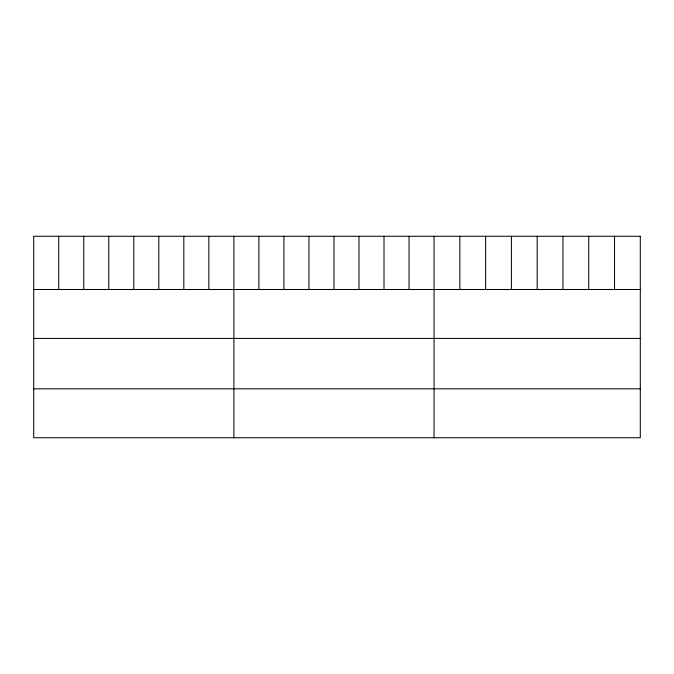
<?xml version="1.0" encoding="UTF-8"?>
<svg xmlns="http://www.w3.org/2000/svg" width="674" height="674" viewBox="0 0 674 674"><rect width="100%" height="100%" fill="white"/><g stroke="black" fill="none" stroke-linecap="round" stroke-linejoin="round"><path stroke-width="1.01" d="M33.7 289.508L640.3 289.508M33.7 338.424L640.3 338.424M33.7 388.822L640.3 388.822M614.519 236.262L614.519 289.508M588.739 236.262L588.739 289.508M562.959 236.262L562.959 289.508M537.178 236.262L537.178 289.508M511.398 236.262L511.398 289.508M485.617 236.262L485.617 289.508M459.837 236.262L459.837 289.508M434.056 236.262L434.056 437.738M409.034 236.262L409.034 289.508M384.012 236.262L384.012 289.508M358.989 236.262L358.989 289.508M333.967 236.262L333.967 289.508M308.945 236.262L308.945 289.508M283.923 236.262L283.923 289.508M258.9 236.262L258.9 289.508M233.878 236.262L233.878 437.738M208.856 236.262L208.856 289.508M183.833 236.262L183.833 289.508M158.811 236.262L158.811 289.508M133.789 236.262L133.789 289.508M108.767 236.262L108.767 289.508M83.745 236.262L83.745 289.508M58.722 236.262L58.722 289.508M640.3 236.262L33.7 236.262L33.7 437.738L640.3 437.738L640.3 236.262"/></g></svg>
